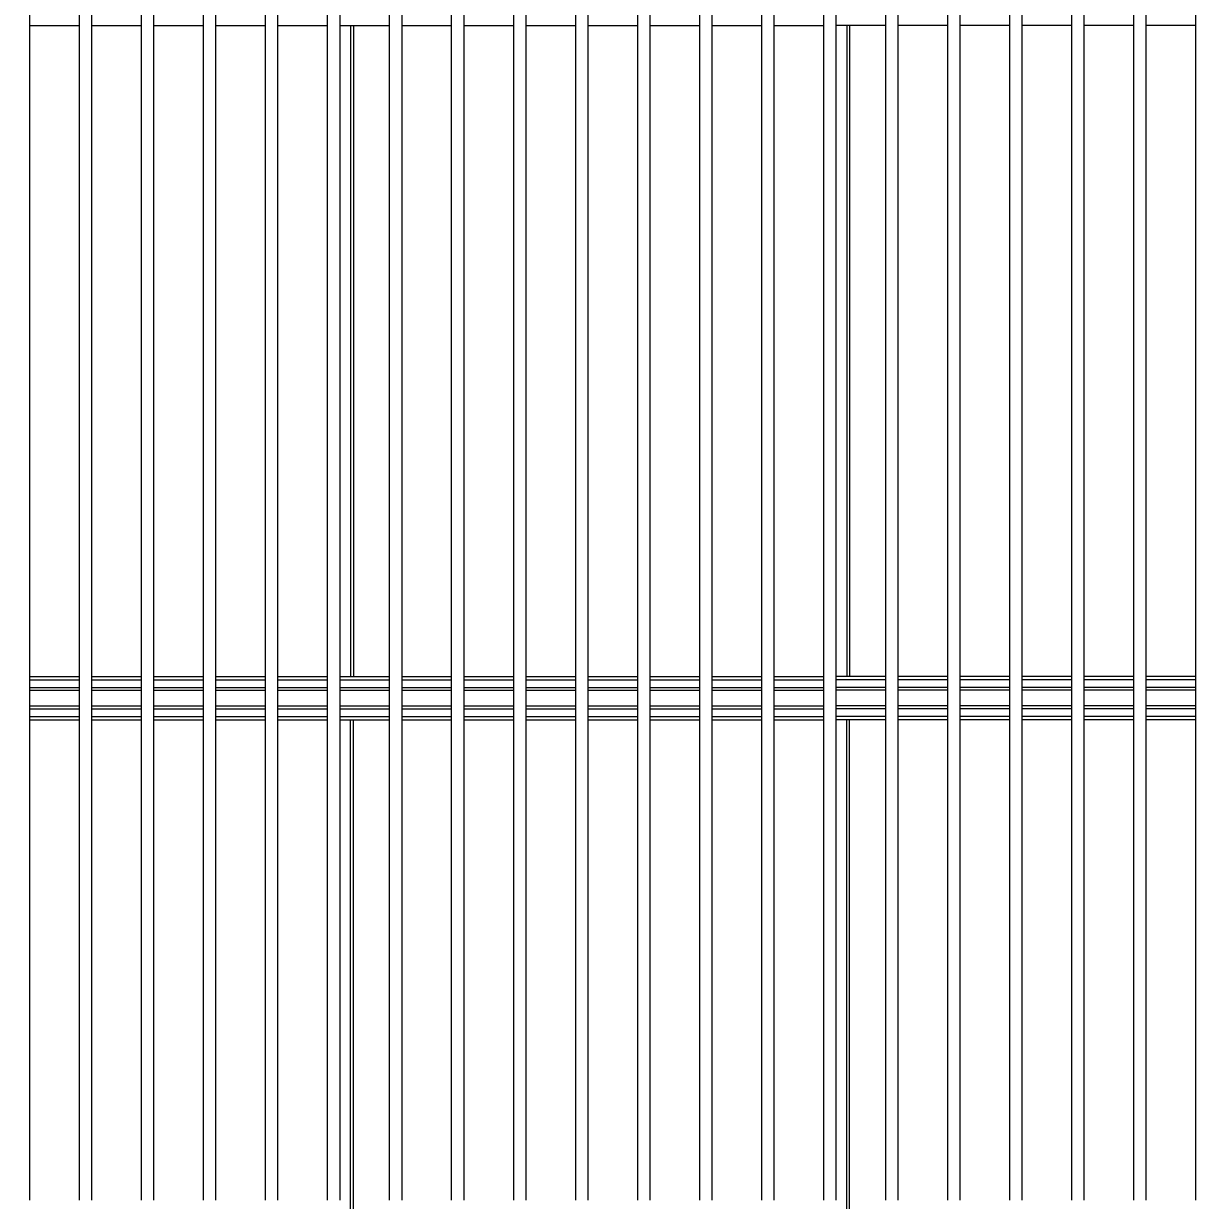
# Model space of a CAD drawing. Header units: metres. Extents: x -101133.8 to -101066.7, y -24899.3 to -24824.7.
# Drawn here: x -101108.4333 to -101108.2423, y -24833.7245 to -24833.5348 of the extents above; entities that cross this region are included whole.
import ezdxf

# ---------------------------------------------------------------- set-up
doc = ezdxf.new("R2010")
doc.units = ezdxf.units.M
doc.header["$LTSCALE"] = 0.2
doc.header["$PDSIZE"] = -5
for name, color, linetype in [('CMT-COTATION DIVERS', 1, 'Continuous'), ('CMT-CVC-MATERIEL', 30, 'Continuous'), ('CMT-PLB-EV-SOUS DALLAGE', 1, 'Continuous')]:
    doc.layers.add(name, color=color, linetype=linetype)
doc.styles.add('Arial', font='arial.ttf')
doc.styles.get("Standard").update_dxf_attribs({"font": 'arial.ttf'})
doc.dimstyles.get("Standard").update_dxf_attribs({"dimtxt": 0.18, "dimasz": 0.18, "dimexe": 0.18, "dimexo": 0.0625, "dimgap": 0.09, "dimtad": 0, "dimtih": 1, "dimtoh": 1, "dimdec": 4, "dimzin": 0, "dimdsep": 46, "dimtxsty": 'Standard', "dimcen": 0.09, "dimadec": 0, "dimazin": 0, "dimtfac": 1, "dimtdec": 4, "dimtofl": 0, "dimtmove": 0, "dimatfit": 3, "dimfxl": 1, "dimtolj": 1, "dimtzin": 0, "dimarcsym": 0})

# ---------------------------------------------------------------- blocks, each defined once
blk = doc.blocks.new('Cassette 600x600')
at = {"linetype": 'Continuous', "lineweight": 13}
for p, q in [((-20143.73, 317.01), (-20417.73, 317.01)), ((-20333.23, 317.01), (-20333.23, 309.01)), ((-20228.23, 317.01), (-20228.23, 309.01)), ((-20227.68, 317.01), (-20227.68, 309.01)), ((-20226.44, 317.01), (-20226.44, 309.01)), ((-20225.99, 317.01), (-20225.99, 309.01)), ((-20223.47, 317.01), (-20223.47, 309.01)), ((-20223.02, 317.01), (-20223.02, 309.01)), ((-20221.78, 317.01), (-20221.78, 309.01)), ((-20221.23, 317.01), (-20221.23, 309.01)), ((-20143.73, 309.01), (-20417.73, 309.01)), ((-20143.73, 307.01), (-20417.73, 307.01)), ((-20333.23, 307.01), (-20333.23, 299.01)), ((-20228.23, 307.01), (-20228.23, 299.01)), ((-20227.68, 307.01), (-20227.68, 299.01)), ((-20226.44, 307.01), (-20226.44, 299.01)), ((-20225.99, 307.01), (-20225.99, 299.01)), ((-20223.47, 307.01), (-20223.47, 299.01)), ((-20223.02, 307.01), (-20223.02, 299.01)), ((-20221.78, 307.01), (-20221.78, 299.01)), ((-20221.23, 307.01), (-20221.23, 299.01)), ((-20143.73, 299.01), (-20417.73, 299.01)), ((-20143.73, 297.01), (-20417.73, 297.01)), ((-20333.23, 297.01), (-20333.23, 289.01)), ((-20228.23, 297.01), (-20228.23, 289.01)), ((-20227.68, 297.01), (-20227.68, 289.01)), ((-20226.44, 297.01), (-20226.44, 289.01)), ((-20225.99, 297.01), (-20225.99, 289.01)), ((-20223.47, 297.01), (-20223.47, 289.01)), ((-20223.02, 297.01), (-20223.02, 289.01)), ((-20221.78, 297.01), (-20221.78, 289.01)), ((-20221.23, 297.01), (-20221.23, 289.01)), ((-20143.73, 289.01), (-20417.73, 289.01)), ((-20143.73, 287.01), (-20417.73, 287.01)), ((-20333.23, 287.01), (-20333.23, 279.01)), ((-20228.23, 287.01), (-20228.23, 279.01)), ((-20227.68, 287.01), (-20227.68, 279.01)), ((-20226.44, 287.01), (-20226.44, 279.01)), ((-20225.99, 287.01), (-20225.99, 279.01)), ((-20223.47, 287.01), (-20223.47, 279.01)), ((-20223.02, 287.01), (-20223.02, 279.01)), ((-20221.78, 287.01), (-20221.78, 279.01)), ((-20221.23, 287.01), (-20221.23, 279.01)), ((-20143.73, 279.01), (-20417.73, 279.01)), ((-20143.73, 277.01), (-20417.73, 277.01)), ((-20333.23, 277.01), (-20333.23, 269.01)), ((-20228.23, 277.01), (-20228.23, 269.01)), ((-20227.68, 277.01), (-20227.68, 269.01)), ((-20226.44, 277.01), (-20226.44, 269.01)), ((-20225.99, 277.01), (-20225.99, 269.01)), ((-20223.47, 277.01), (-20223.47, 269.01)), ((-20223.02, 277.01), (-20223.02, 269.01)), ((-20221.78, 277.01), (-20221.78, 269.01)), ((-20221.23, 277.01), (-20221.23, 269.01)), ((-20143.73, 269.01), (-20417.73, 269.01)), ((-20143.73, 267.01), (-20417.73, 267.01)), ((-20333.23, 267.01), (-20333.23, 259.01)), ((-20228.23, 267.01), (-20228.23, 259.01)), ((-20227.68, 267.01), (-20227.68, 259.01)), ((-20226.44, 267.01), (-20226.44, 259.01)), ((-20225.99, 267.01), (-20225.99, 259.01)), ((-20223.47, 267.01), (-20223.47, 259.01)), ((-20223.02, 267.01), (-20223.02, 259.01)), ((-20221.78, 267.01), (-20221.78, 259.01)), ((-20221.23, 267.01), (-20221.23, 259.01)), ((-20333.23, 261.16), (-20228.23, 261.16)), ((-20333.23, 260.7), (-20228.23, 260.7)), ((-20117.73, 261.16), (-20221.23, 261.16)), ((-20117.73, 260.7), (-20221.23, 260.7)), ((-20143.73, 259.01), (-20417.73, 259.01)), ((-20143.73, 257.01), (-20417.73, 257.01)), ((-20333.23, 249.01), (-20333.23, 257.01)), ((-20228.23, 249.01), (-20228.23, 257.01)), ((-20227.68, 249.01), (-20227.68, 257.01)), ((-20226.44, 249.01), (-20226.44, 257.01)), ((-20225.99, 249.01), (-20225.99, 257.01)), ((-20223.47, 249.01), (-20223.47, 257.01)), ((-20223.02, 249.01), (-20223.02, 257.01)), ((-20221.78, 249.01), (-20221.78, 257.01)), ((-20221.23, 249.01), (-20221.23, 257.01)), ((-20143.73, 249.01), (-20417.73, 249.01)), ((-20143.73, 247.01), (-20417.73, 247.01)), ((-20333.23, 239.01), (-20333.23, 247.01)), ((-20228.23, 239.01), (-20228.23, 247.01)), ((-20227.68, 239.01), (-20227.68, 247.01)), ((-20226.44, 239.01), (-20226.44, 247.01)), ((-20225.99, 239.01), (-20225.99, 247.01)), ((-20223.47, 239.01), (-20223.47, 247.01)), ((-20223.02, 239.01), (-20223.02, 247.01)), ((-20221.78, 239.01), (-20221.78, 247.01)), ((-20221.23, 239.01), (-20221.23, 247.01)), ((-20143.73, 239.01), (-20417.73, 239.01)), ((-20143.73, 237.01), (-20417.73, 237.01)), ((-20333.23, 229.01), (-20333.23, 237.01)), ((-20228.23, 229.01), (-20228.23, 237.01)), ((-20227.68, 229.01), (-20227.68, 237.01)), ((-20226.44, 229.01), (-20226.44, 237.01)), ((-20225.99, 229.01), (-20225.99, 237.01)), ((-20223.47, 229.01), (-20223.47, 237.01)), ((-20223.02, 229.01), (-20223.02, 237.01)), ((-20221.78, 229.01), (-20221.78, 237.01)), ((-20221.23, 229.01), (-20221.23, 237.01)), ((-20143.73, 229.01), (-20417.73, 229.01)), ((-20143.73, 227.01), (-20417.73, 227.01)), ((-20333.23, 219.01), (-20333.23, 227.01)), ((-20228.23, 219.01), (-20228.23, 227.01)), ((-20227.68, 219.01), (-20227.68, 227.01)), ((-20226.44, 219.01), (-20226.44, 227.01)), ((-20225.99, 219.01), (-20225.99, 227.01)), ((-20223.47, 219.01), (-20223.47, 227.01)), ((-20223.02, 219.01), (-20223.02, 227.01)), ((-20221.78, 219.01), (-20221.78, 227.01)), ((-20221.23, 219.01), (-20221.23, 227.01)), ((-20143.73, 219.01), (-20417.73, 219.01)), ((-20143.73, 217.01), (-20417.73, 217.01)), ((-20333.23, 209.01), (-20333.23, 217.01)), ((-20228.23, 209.01), (-20228.23, 217.01)), ((-20227.68, 209.01), (-20227.68, 217.01)), ((-20226.44, 209.01), (-20226.44, 217.01)), ((-20225.99, 209.01), (-20225.99, 217.01)), ((-20223.47, 209.01), (-20223.47, 217.01)), ((-20223.02, 209.01), (-20223.02, 217.01)), ((-20221.78, 209.01), (-20221.78, 217.01)), ((-20221.23, 209.01), (-20221.23, 217.01)), ((-20143.73, 209.01), (-20417.73, 209.01)), ((-20143.73, 207.01), (-20417.73, 207.01)), ((-20333.23, 199.01), (-20333.23, 207.01)), ((-20228.23, 199.01), (-20228.23, 207.01)), ((-20227.68, 199.01), (-20227.68, 207.01)), ((-20226.44, 199.01), (-20226.44, 207.01)), ((-20225.99, 199.01), (-20225.99, 207.01)), ((-20223.47, 199.01), (-20223.47, 207.01)), ((-20223.02, 199.01), (-20223.02, 207.01)), ((-20221.78, 199.01), (-20221.78, 207.01)), ((-20221.23, 199.01), (-20221.23, 207.01)), ((-20143.73, 199.01), (-20417.73, 199.01)), ((-20143.73, 197.01), (-20417.73, 197.01)), ((-20333.23, 189.01), (-20333.23, 197.01)), ((-20228.23, 189.01), (-20228.23, 197.01)), ((-20227.68, 189.01), (-20227.68, 197.01)), ((-20226.44, 189.01), (-20226.44, 197.01)), ((-20225.99, 189.01), (-20225.99, 197.01)), ((-20223.47, 189.01), (-20223.47, 197.01)), ((-20223.02, 189.01), (-20223.02, 197.01)), ((-20221.78, 189.01), (-20221.78, 197.01)), ((-20221.23, 189.01), (-20221.23, 197.01)), ((-20143.73, 189.01), (-20417.73, 189.01)), ((-20143.73, 187.01), (-20417.73, 187.01)), ((-20333.23, 179.01), (-20333.23, 187.01)), ((-20228.23, 179.01), (-20228.23, 187.01)), ((-20227.68, 179.01), (-20227.68, 187.01)), ((-20226.44, 179.01), (-20226.44, 187.01)), ((-20225.99, 179.01), (-20225.99, 187.01)), ((-20223.47, 179.01), (-20223.47, 187.01)), ((-20223.02, 179.01), (-20223.02, 187.01)), ((-20221.78, 179.01), (-20221.78, 187.01)), ((-20221.23, 179.01), (-20221.23, 187.01)), ((-20333.23, 181.16), (-20228.23, 181.16)), ((-20333.23, 180.7), (-20228.23, 180.7)), ((-20117.73, 181.16), (-20221.23, 181.16)), ((-20117.73, 180.7), (-20221.23, 180.7)), ((-20143.73, 179.01), (-20417.73, 179.01)), ((-20143.73, 177.01), (-20417.73, 177.01)), ((-20333.23, 169.01), (-20333.23, 177.01)), ((-20228.23, 169.01), (-20228.23, 177.01)), ((-20227.68, 169.01), (-20227.68, 177.01)), ((-20226.44, 169.01), (-20226.44, 177.01)), ((-20225.99, 169.01), (-20225.99, 177.01)), ((-20223.47, 169.01), (-20223.47, 177.01)), ((-20223.02, 169.01), (-20223.02, 177.01)), ((-20221.78, 169.01), (-20221.78, 177.01)), ((-20221.23, 169.01), (-20221.23, 177.01)), ((-20143.73, 169.01), (-20417.73, 169.01)), ((-20143.73, 167.01), (-20417.73, 167.01)), ((-20333.23, 159.01), (-20333.23, 167.01)), ((-20228.23, 159.01), (-20228.23, 167.01)), ((-20227.68, 159.01), (-20227.68, 167.01)), ((-20226.44, 159.01), (-20226.44, 167.01)), ((-20225.99, 159.01), (-20225.99, 167.01)), ((-20223.47, 159.01), (-20223.47, 167.01)), ((-20223.02, 159.01), (-20223.02, 167.01)), ((-20221.78, 159.01), (-20221.78, 167.01)), ((-20221.23, 159.01), (-20221.23, 167.01)), ((-20143.73, 159.01), (-20417.73, 159.01)), ((-20143.73, 157.01), (-20417.73, 157.01)), ((-20333.23, 149.01), (-20333.23, 157.01)), ((-20228.23, 149.01), (-20228.23, 157.01)), ((-20227.68, 149.01), (-20227.68, 157.01)), ((-20226.44, 149.01), (-20226.44, 157.01)), ((-20225.99, 149.01), (-20225.99, 157.01)), ((-20223.47, 149.01), (-20223.47, 157.01)), ((-20223.02, 149.01), (-20223.02, 157.01)), ((-20221.78, 149.01), (-20221.78, 157.01)), ((-20221.23, 149.01), (-20221.23, 157.01)), ((-20143.73, 149.01), (-20417.73, 149.01)), ((-20143.73, 147.01), (-20417.73, 147.01)), ((-20333.23, 139.01), (-20333.23, 147.01)), ((-20228.23, 139.01), (-20228.23, 147.01)), ((-20227.68, 139.01), (-20227.68, 147.01)), ((-20226.44, 139.01), (-20226.44, 147.01)), ((-20225.99, 139.01), (-20225.99, 147.01)), ((-20223.47, 139.01), (-20223.47, 147.01)), ((-20223.02, 139.01), (-20223.02, 147.01)), ((-20221.78, 139.01), (-20221.78, 147.01)), ((-20221.23, 139.01), (-20221.23, 147.01)), ((-20143.73, 139.01), (-20417.73, 139.01)), ((-20143.73, 137.01), (-20417.73, 137.01)), ((-20333.23, 129.01), (-20333.23, 137.01)), ((-20228.23, 129.01), (-20228.23, 137.01)), ((-20227.68, 129.01), (-20227.68, 137.01)), ((-20226.44, 129.01), (-20226.44, 137.01)), ((-20225.99, 129.01), (-20225.99, 137.01)), ((-20223.47, 129.01), (-20223.47, 137.01)), ((-20223.02, 129.01), (-20223.02, 137.01)), ((-20221.78, 129.01), (-20221.78, 137.01)), ((-20221.23, 129.01), (-20221.23, 137.01)), ((-20143.73, 129.01), (-20417.73, 129.01))]:
    blk.add_line(p, q, dxfattribs=at)
blk = doc.blocks.new('COT-45')
at = {"color": 0}
for p, q in [((0, -1), (0, 1)), ((-1, 0), (1, 0))]:
    blk.add_line(p, q, dxfattribs=at)
at = {"color": 0, "const_width": 0.4}
blk.add_lwpolyline([(-0.4419, -0.4419), (0.4419, 0.4419)], dxfattribs=at)
blk = doc.blocks.new('*D86')
at = {"layer": 'CMT-COTATION DIVERS', "color": 0, "lineweight": -2}
for p, q in [((-101106.43591, -24831.69678), (-101106.43591, -24834.83079)), ((-101108.8437, -24834.01949), (-101108.8437, -24834.83079)), ((-101108.8187, -24834.78079), (-101106.46091, -24834.78079))]:
    blk.add_line(p, q, dxfattribs=at)
at = {"layer": 'Defpoints', "color": 0, "lineweight": 15}
for p in [(-101106.43591, -24831.66678), (-101108.8437, -24833.98949), (-101106.43591, -24834.78079)]:
    blk.add_point(p, dxfattribs=at)
at = {"layer": 'CMT-COTATION DIVERS', "color": 0, "lineweight": -2, "xscale": 0.025, "yscale": 0.025, "zscale": 0.025, "rotation": 180}
blk.add_blockref('COT-45', (-101108.8437, -24834.78079), dxfattribs=at)
at = {"layer": 'CMT-COTATION DIVERS', "color": 0, "lineweight": -2, "xscale": 0.025, "yscale": 0.025, "zscale": 0.025}
blk.add_blockref('COT-45', (-101106.43591, -24834.78079), dxfattribs=at)
at = {"layer": 'CMT-COTATION DIVERS', "color": 0, "lineweight": 15, "insert": (-101107.6398, -24834.70563), "char_height": 0.075, "attachment_point": 5}
blk.add_mtext('\\A1;241', dxfattribs=at)

msp = doc.modelspace()

# ---------------------------------------------------------------- block references
at = {"layer": 'CMT-CVC-MATERIEL', "xscale": 0.001, "yscale": 0.001, "zscale": 0.001, "rotation": 270}
msp.add_blockref('Cassette 600x600', (-101108.56129, -24853.86826), dxfattribs=at)

# ---------------------------------------------------------------- texts
at = {"layer": 'CMT-PLB-EV-SOUS DALLAGE', "linetype": 'Continuous', "lineweight": 20, "insert": (-101108.57723, -24833.53617), "char_height": 0.1, "attachment_point": 4, "rotation": 60, "style": 'Arial'}
msp.add_mtext('PVCø100', dxfattribs=at)

# ---------------------------------------------------------------- dimensions: what is measured, and where the dimension line sits
at = {"layer": 'CMT-COTATION DIVERS', "lineweight": 15}
dim = msp.add_linear_dim(base=(-101106.43591, -24834.78079), p1=(-101108.8437, -24833.98949), p2=(-101106.43591, -24831.66678), dimstyle='Standard', override={"dimscale": 0.05, "dimtxt": 1.5, "dimasz": 0.5, "dimexe": 1, "dimexo": 0.6, "dimgap": 0.75, "dimtad": 1, "dimtih": 0, "dimtoh": 0, "dimdec": 0, "dimlfac": 100, "dimblk": 'COT-45', "dimcen": 0, "dimadec": 2, "dimazin": 2, "dimtdec": 2, "dimtix": 1, "dimtmove": 1, "dimfrac": 1}, dxfattribs=at)
dim.commit()
dim.dimension.update_dxf_attribs({"geometry": '*D86', "text_midpoint": (-101107.6398, -24834.70563)})

doc.saveas('drawing.dxf')
